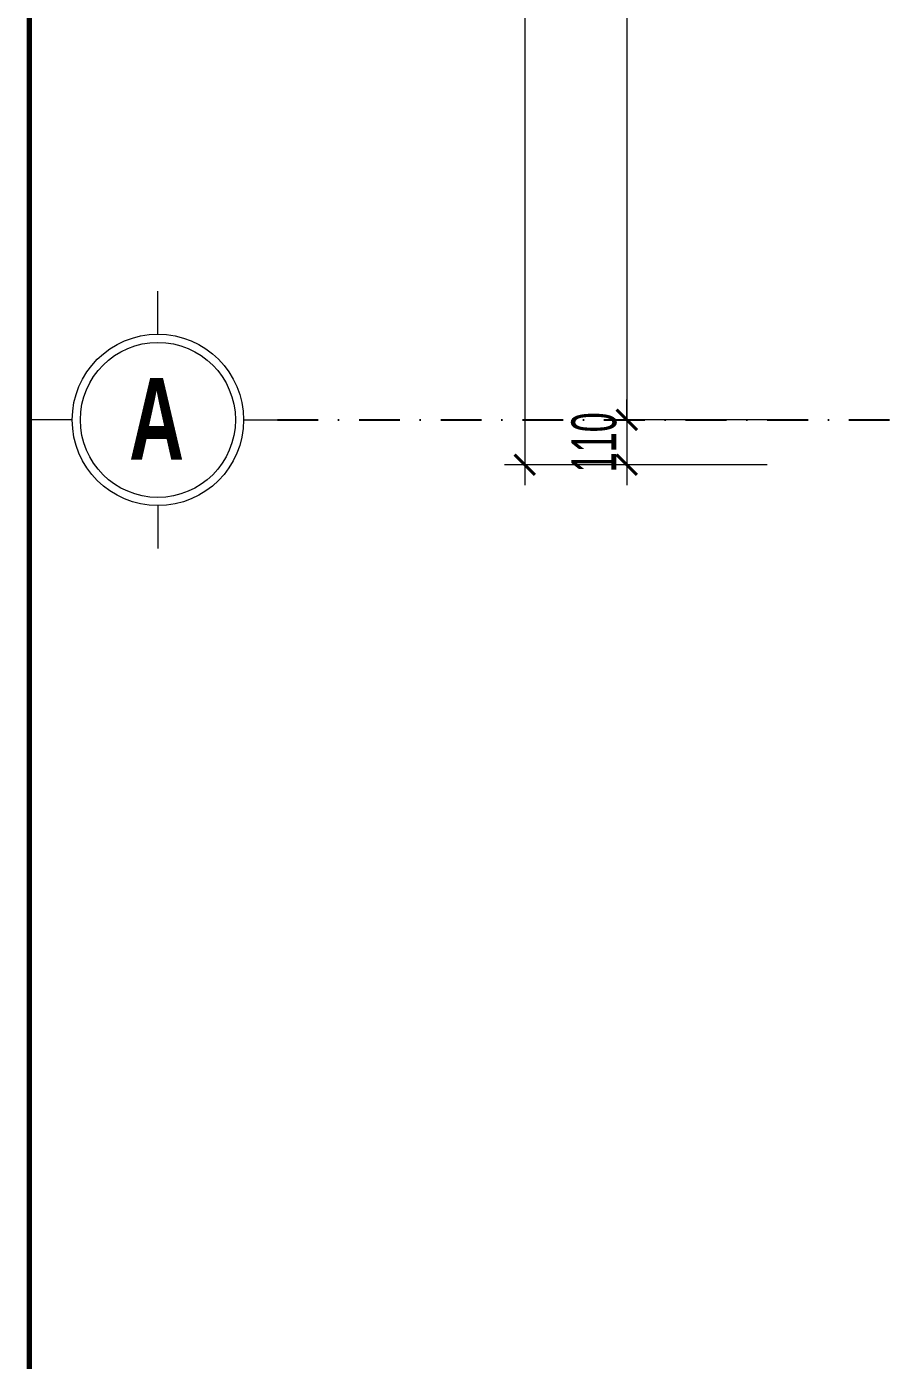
# Model space of a CAD drawing. Header units: inches. Extents: x 274208 to 641690, y -81912 to 129129.
# Drawn here: x 455132 to 457230, y 14364 to 17632 of the extents above; entities that cross this region are included whole.
import ezdxf

# ---------------------------------------------------------------- set-up
doc = ezdxf.new("R2010")
doc.units = ezdxf.units.IN
doc.header["$MEASUREMENT"] = 0
doc.header["$PDMODE"] = 3
doc.linetypes.add('DASHDOT', pattern=[1, 0.5, -0.25, 0, -0.25])
for name, color, linetype, lineweight in [('05.Text', 253, 'Continuous', 18), ('08.Dim', 156, 'Continuous', 15), ('11.Khung bo', 32, 'Continuous', 50)]:
    doc.layers.add(name, color=color, linetype=linetype, lineweight=lineweight)
doc.layers.add('TRUC', color=250, linetype='DASHDOT')
doc.styles.add('AVANTHB', font='')
doc.styles.add('TT5_Text Dim', font='hoatbif.shx', dxfattribs={"width": 0.6})
doc.styles.get('AVANTHB').set_extended_font_data('.VnAvantH', bold=True)
doc.dimstyles.new('TT5_Dim 1-50', dxfattribs={"dimscale": 50, "dimtxt": 2.2, "dimasz": 1, "dimexe": 1, "dimexo": 0.5, "dimgap": 0.5, "dimtad": 1, "dimdec": 0, "dimzin": 0, "dimdsep": 46, "dimtxsty": 'TT5_Text Dim', "dimblk": 'ARCHTICK', "dimcen": 0, "dimdle": 1, "dimclrd": 256, "dimclre": 256, "dimclrt": 1, "dimadec": 0, "dimazin": 0, "dimtfac": 0.015, "dimtdec": 0, "dimtix": 1, "dimtmove": 2, "dimatfit": 3, "dimldrblk": 'DOT', "dimfxl": 1, "dimtolj": 1, "dimtzin": 0, "dimlwd": -1, "dimlwe": -1, "dimarcsym": 1})

# ---------------------------------------------------------------- blocks, each defined once
blk = doc.blocks.new('100')
at = {"layer": '11.Khung bo', "const_width": 26.7}
blk.add_lwpolyline([(1860913, -945239.8), (1860913, -916940.1), (1896062.6, -916940.1), (1896062.6, -945239.8)], close=True, dxfattribs=at)
blk = doc.blocks.new('_ARCHTICK')
at = {"color": 0, "linetype": 'ByBlock', "const_width": 0.15}
blk.add_lwpolyline([(-0.5, -0.5), (0.5, 0.5)], dxfattribs=at)
blk = doc.blocks.new('*D830')
at = {"layer": '08.Dim', "transparency": 16777216}
for p, q in [((456603.4, 19778.3), (456603.4, 16618.3)), ((456947.8, 19728.3), (456553.4, 19728.3)), ((456947.8, 16668.3), (456553.4, 16668.3))]:
    blk.add_line(p, q, dxfattribs=at)
at = {"layer": 'Defpoints', "color": 0, "transparency": 16777216}
for p in [(456972.8, 19728.3), (456603.4, 16668.3), (456972.8, 16668.3)]:
    blk.add_point(p, dxfattribs=at)
at = {"layer": '08.Dim', "transparency": 16777216, "xscale": 50, "yscale": 50, "zscale": 50}
for p, rotation in [((456603.4, 19728.3), 90), ((456603.4, 16668.3), 270)]:
    blk.add_blockref('_ARCHTICK', p, dxfattribs=dict(at, rotation=rotation))
at = {"layer": '08.Dim', "color": 1, "transparency": 16777216, "insert": (456523.4, 18198.3), "char_height": 110, "attachment_point": 5, "rotation": 90, "style": 'TT5_Text Dim'}
blk.add_mtext('\\A1;3060', dxfattribs=at)
blk = doc.blocks.new('_DOT')
at = {"color": 1, "linetype": 'ByBlock'}
blk.add_line((-0.5, 0), (-1, 0), dxfattribs=at)
at = {"color": 1, "linetype": 'ByBlock', "const_width": 0.5}
blk.add_lwpolyline([(-0.25, 0, 1), (0.25, 0, 1)], format="xyb", close=True, dxfattribs=at)
blk = doc.blocks.new('*D831')
at = {"layer": '08.Dim', "transparency": 16777216}
for p, q in [((456603.4, 16668.3), (456603.4, 16718.3)), ((456947.8, 16668.3), (456553.4, 16668.3)), ((456603.4, 16668.3), (456603.4, 16558.3)), ((456947.8, 16558.3), (456553.4, 16558.3)), ((456603.4, 16558.3), (456603.4, 16508.3))]:
    blk.add_line(p, q, dxfattribs=at)
at = {"layer": 'Defpoints', "color": 0, "transparency": 16777216}
for p in [(456972.8, 16668.3), (456603.4, 16558.3), (456972.8, 16558.3)]:
    blk.add_point(p, dxfattribs=at)
at = {"layer": '08.Dim', "transparency": 16777216, "xscale": 50, "yscale": 50, "zscale": 50}
for p, rotation in [((456603.4, 16668.3), 270), ((456603.4, 16558.3), 90)]:
    blk.add_blockref('_ARCHTICK', p, dxfattribs=dict(at, rotation=rotation))
at = {"layer": '08.Dim', "color": 1, "transparency": 16777216, "insert": (456523.4, 16613.3), "char_height": 110, "attachment_point": 5, "rotation": 90, "style": 'TT5_Text Dim'}
blk.add_mtext('\\A1;110', dxfattribs=at)
blk = doc.blocks.new('*D832')
at = {"layer": '08.Dim', "transparency": 16777216}
for p, q in [((456353.4, 23608.3), (456353.4, 16508.3)), ((456947.8, 23558.3), (456303.4, 23558.3)), ((456947.8, 16558.3), (456303.4, 16558.3))]:
    blk.add_line(p, q, dxfattribs=at)
at = {"layer": 'Defpoints', "color": 0, "transparency": 16777216}
for p in [(456972.8, 23558.3), (456353.4, 16558.3), (456972.8, 16558.3)]:
    blk.add_point(p, dxfattribs=at)
at = {"layer": '08.Dim', "transparency": 16777216, "xscale": 50, "yscale": 50, "zscale": 50}
for p, rotation in [((456353.4, 23558.3), 90), ((456353.4, 16558.3), 270)]:
    blk.add_blockref('_ARCHTICK', p, dxfattribs=dict(at, rotation=rotation))
at = {"layer": '08.Dim', "color": 1, "transparency": 16777216, "insert": (456273.4, 20058.3), "char_height": 110, "attachment_point": 5, "rotation": 90, "style": 'TT5_Text Dim'}
blk.add_mtext('\\A1;7000', dxfattribs=at)
blk = doc.blocks.new('DANHTRUC')
for p, q in [((980383.4, -947346.6), (980383.4, -947136.6)), ((979963.4, -947766.6), (979753.4, -947766.6)), ((980803.4, -947766.6), (981013.4, -947766.6)), ((980383.4, -948186.6), (980383.4, -948396.6))]:
    blk.add_line(p, q)
for radius in [420, 380]:
    blk.add_circle((980383.4, -947766.6), radius)

msp = doc.modelspace()

# ---------------------------------------------------------------- linework, layer by layer
at = {"layer": 'TRUC', "ltscale": 200}
msp.add_line((455747.1, 16668.3), (472113, 16668.3), dxfattribs=at)

# ---------------------------------------------------------------- block references
at = {"layer": '05.Text', "xscale": 0.5, "yscale": 0.5, "zscale": 0.5}
for name, p in [('100', (-475317.5, 485247.3)), ('DANHTRUC', (-34737.7, 490551.6))]:
    msp.add_blockref(name, p, dxfattribs=at)

# ---------------------------------------------------------------- texts
at = {"layer": '05.Text', "style": 'AVANTHB', "width": 0.7}
msp.add_text('a', height=200, dxfattribs=at).set_placement((455383.2, 16570.6))

# ---------------------------------------------------------------- dimensions: what is measured, and where the dimension line sits
at = {"layer": '08.Dim'}
for base, p1, p2, picture, middle in [((456353.4, 16558.3), (456972.8, 23558.3), (456972.8, 16558.3), '*D832', (456273.4, 20058.3)), ((456603.4, 16668.3), (456972.8, 19728.3), (456972.8, 16668.3), '*D830', (456523.4, 18198.3)), ((456603.4, 16558.3), (456972.8, 16668.3), (456972.8, 16558.3), '*D831', (456523.4, 16613.3))]:
    dim = msp.add_linear_dim(base=base, p1=p1, p2=p2, angle=90, dimstyle='TT5_Dim 1-50', dxfattribs=at)
    dim.commit()
    dim.dimension.update_dxf_attribs({"geometry": picture, "text_midpoint": middle})

doc.saveas('drawing.dxf')
